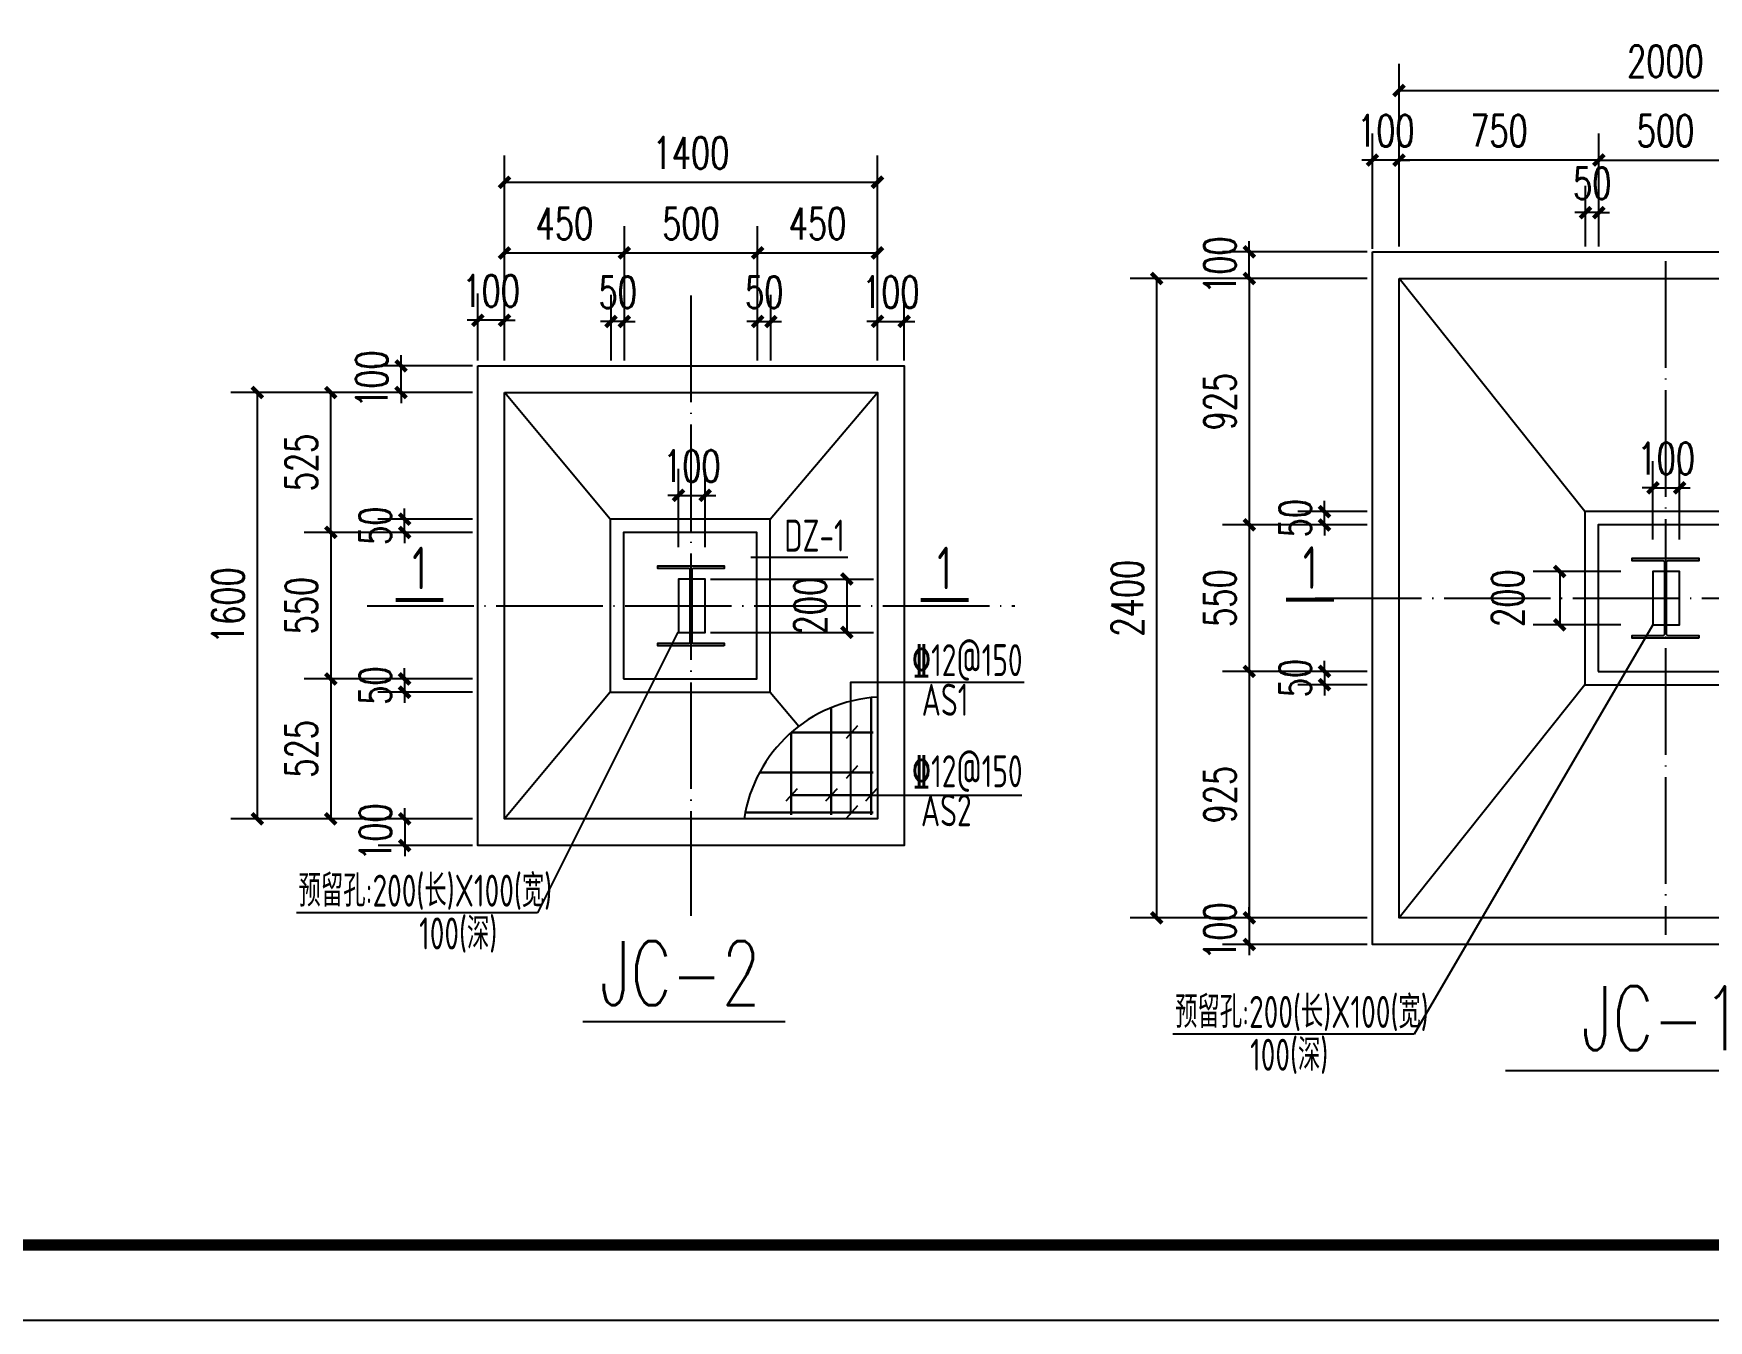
# Model space of a CAD drawing. Extents: x 180850 to 1399066, y 48356 to 327880.
# Drawn here: x 374509 to 405949, y 136382 to 160534 of the extents above; entities that cross this region are included whole.
import ezdxf
from ezdxf.enums import TextEntityAlignment as Align

# ---------------------------------------------------------------- set-up
doc = ezdxf.new("R2010")
doc.units = 0
doc.header["$LTSCALE"] = 1000
doc.linetypes.add('DOTE', pattern=[2.42, 2, -0.2, 0.02, -0.2])
for name, color, linetype in [('AXIS', 3, 'Continuous'), ('BASE_DE', 7, 'Continuous'), ('DOTE', 1, 'Continuous'), ('GZ', 50, 'Continuous'), ('NUM', 7, 'Continuous'), ('PUB_TITLE', 4, 'Continuous'), ('REIN', 1, 'Continuous'), ('TEXT', 7, 'Continuous'), ('THICK', 6, 'Continuous'), ('YCX', 90, 'Continuous'), ('引出线', 3, 'Continuous'), ('承台', 2, 'Continuous')]:
    doc.layers.add(name, color=color, linetype=linetype)
doc.styles.add('_TCH_DIM_T3', font='SIMPLEX', dxfattribs={"width": 0.705882, "bigfont": 'GBCBIG'})
doc.styles.add('TSSD_Norm', font='tssdeng.shx', dxfattribs={"bigfont": 'hztxt.shx'})
doc.dimstyles.new('TCH-200-5', dxfattribs={"dimtxt": 595, "dimasz": 200, "dimexe": 500, "dimexo": 600, "dimgap": 252.5, "dimtad": 1, "dimdec": 0, "dimlfac": 0.2, "dimzin": 0, "dimdsep": 46, "dimtxsty": '_TCH_DIM_T3', "dimblk": 'ARCHTICK', "dimcen": 0.09, "dimclrd": 124, "dimclre": 124, "dimclrt": 7, "dimazin": 2, "dimtfac": 1, "dimtdec": 0, "dimtix": 1, "dimtmove": 2, "dimatfit": 3, "dimfxl": 1, "dimtolj": 1, "dimtzin": 0, "dimarcsym": 0})

# ---------------------------------------------------------------- blocks, each defined once
blk = doc.blocks.new('_ArchTick')
at = {"color": 0, "linetype": 'ByBlock', "const_width": 0.4}
blk.add_lwpolyline([(-0.5, -0.5), (0.5, 0.5)], dxfattribs=at)
blk = doc.blocks.new('*D836')
at = {"layer": 'AXIS', "color": 124, "lineweight": -2, "transparency": 16777216}
for p, q in [((400141, 156537), (400141, 158658)), ((403891, 156537), (403891, 158658)), ((403891, 158158), (400141, 158158))]:
    blk.add_line(p, q, dxfattribs=at)
at = {"layer": 'Defpoints', "color": 0, "transparency": 16777216}
for p in [(400141, 158158), (400141, 155937), (403891, 155937)]:
    blk.add_point(p, dxfattribs=at)
at = {"layer": 'AXIS', "color": 124, "lineweight": -2, "transparency": 16777216, "xscale": 200, "yscale": 200, "zscale": 200, "rotation": 180}
blk.add_blockref('_ArchTick', (400141, 158158), dxfattribs=at)
at = {"layer": 'AXIS', "color": 124, "lineweight": -2, "transparency": 16777216, "xscale": 200, "yscale": 200, "zscale": 200}
blk.add_blockref('_ArchTick', (403891, 158158), dxfattribs=at)
at = {"layer": 'AXIS', "color": 7, "transparency": 16777216, "insert": (402016, 158708), "char_height": 595, "attachment_point": 5, "style": '_TCH_DIM_T3'}
blk.add_mtext('\\A1;750', dxfattribs=at)
blk = doc.blocks.new('*D837')
at = {"layer": 'AXIS', "color": 124, "lineweight": -2, "transparency": 16777216}
for p, q in [((403891, 156537), (403891, 158658)), ((406391, 156537), (406391, 158658)), ((403891, 158158), (406391, 158158))]:
    blk.add_line(p, q, dxfattribs=at)
at = {"layer": 'Defpoints', "color": 0, "transparency": 16777216}
for p in [(406391, 158158), (403891, 155937), (406391, 155937)]:
    blk.add_point(p, dxfattribs=at)
at = {"layer": 'AXIS', "color": 124, "lineweight": -2, "transparency": 16777216, "xscale": 200, "yscale": 200, "zscale": 200, "rotation": 180}
blk.add_blockref('_ArchTick', (403891, 158158), dxfattribs=at)
at = {"layer": 'AXIS', "color": 124, "lineweight": -2, "transparency": 16777216, "xscale": 200, "yscale": 200, "zscale": 200}
blk.add_blockref('_ArchTick', (406391, 158158), dxfattribs=at)
at = {"layer": 'AXIS', "color": 7, "transparency": 16777216, "insert": (405141, 158708), "char_height": 595, "attachment_point": 5, "style": '_TCH_DIM_T3'}
blk.add_mtext('\\A1;500', dxfattribs=at)
blk = doc.blocks.new('*D839')
at = {"layer": 'AXIS', "color": 124, "lineweight": -2, "transparency": 16777216}
for p, q in [((399541, 155937), (396829, 155937)), ((397329, 155937), (397329, 151313)), ((399541, 151313), (396829, 151313))]:
    blk.add_line(p, q, dxfattribs=at)
at = {"layer": 'Defpoints', "color": 0, "transparency": 16777216}
for p in [(400141, 155937), (397329, 151313), (400141, 151313)]:
    blk.add_point(p, dxfattribs=at)
at = {"layer": 'AXIS', "color": 124, "lineweight": -2, "transparency": 16777216, "xscale": 200, "yscale": 200, "zscale": 200}
for p, rotation in [((397329, 155937), 90), ((397329, 151313), 270)]:
    blk.add_blockref('_ArchTick', p, dxfattribs=dict(at, rotation=rotation))
at = {"layer": 'AXIS', "color": 7, "transparency": 16777216, "insert": (396779, 153625), "char_height": 595, "attachment_point": 5, "rotation": 90, "style": '_TCH_DIM_T3'}
blk.add_mtext('\\A1;925', dxfattribs=at)
blk = doc.blocks.new('*D840')
at = {"layer": 'AXIS', "color": 124, "lineweight": -2, "transparency": 16777216}
for p, q in [((399541, 151313), (396829, 151313)), ((397329, 151313), (397329, 148563)), ((399541, 148563), (396829, 148563))]:
    blk.add_line(p, q, dxfattribs=at)
at = {"layer": 'Defpoints', "color": 0, "transparency": 16777216}
for p in [(400141, 151313), (397329, 148563), (400141, 148563)]:
    blk.add_point(p, dxfattribs=at)
at = {"layer": 'AXIS', "color": 124, "lineweight": -2, "transparency": 16777216, "xscale": 200, "yscale": 200, "zscale": 200}
for p, rotation in [((397329, 151313), 90), ((397329, 148563), 270)]:
    blk.add_blockref('_ArchTick', p, dxfattribs=dict(at, rotation=rotation))
at = {"layer": 'AXIS', "color": 7, "transparency": 16777216, "insert": (396779, 149938), "char_height": 595, "attachment_point": 5, "rotation": 90, "style": '_TCH_DIM_T3'}
blk.add_mtext('\\A1;550', dxfattribs=at)
blk = doc.blocks.new('*D841')
at = {"layer": 'AXIS', "color": 124, "lineweight": -2, "transparency": 16777216}
for p, q in [((399541, 148563), (396829, 148563)), ((397329, 148563), (397329, 143937)), ((399541, 143937), (396829, 143937))]:
    blk.add_line(p, q, dxfattribs=at)
at = {"layer": 'Defpoints', "color": 0, "transparency": 16777216}
for p in [(400141, 148563), (397329, 143937), (400141, 143937)]:
    blk.add_point(p, dxfattribs=at)
at = {"layer": 'AXIS', "color": 124, "lineweight": -2, "transparency": 16777216, "xscale": 200, "yscale": 200, "zscale": 200}
for p, rotation in [((397329, 148563), 90), ((397329, 143937), 270)]:
    blk.add_blockref('_ArchTick', p, dxfattribs=dict(at, rotation=rotation))
at = {"layer": 'AXIS', "color": 7, "transparency": 16777216, "insert": (396779, 146250), "char_height": 595, "attachment_point": 5, "rotation": 90, "style": '_TCH_DIM_T3'}
blk.add_mtext('\\A1;925', dxfattribs=at)
blk = doc.blocks.new('*D867')
at = {"layer": 'AXIS', "color": 124, "lineweight": -2, "transparency": 16777216}
for p, q in [((400141, 156537), (400141, 159964)), ((410141, 156537), (410141, 159964)), ((400141, 159464), (410141, 159464))]:
    blk.add_line(p, q, dxfattribs=at)
at = {"layer": 'Defpoints', "color": 0, "transparency": 16777216}
for p in [(410141, 159464), (400141, 155937), (410141, 155937)]:
    blk.add_point(p, dxfattribs=at)
at = {"layer": 'AXIS', "color": 124, "lineweight": -2, "transparency": 16777216, "xscale": 200, "yscale": 200, "zscale": 200, "rotation": 180}
blk.add_blockref('_ArchTick', (400141, 159464), dxfattribs=at)
at = {"layer": 'AXIS', "color": 124, "lineweight": -2, "transparency": 16777216, "xscale": 200, "yscale": 200, "zscale": 200}
blk.add_blockref('_ArchTick', (410141, 159464), dxfattribs=at)
at = {"layer": 'AXIS', "color": 7, "transparency": 16777216, "insert": (405141, 160014), "char_height": 595, "attachment_point": 5, "style": '_TCH_DIM_T3'}
blk.add_mtext('\\A1;2000', dxfattribs=at)
blk = doc.blocks.new('*D842')
at = {"layer": 'AXIS', "color": 124, "lineweight": -2, "transparency": 16777216}
for p, q in [((399541, 155937), (395091, 155937)), ((395591, 143937), (395591, 155937)), ((399541, 143937), (395091, 143937))]:
    blk.add_line(p, q, dxfattribs=at)
at = {"layer": 'Defpoints', "color": 0, "transparency": 16777216}
for p in [(395591, 155937), (400141, 155937), (400141, 143937)]:
    blk.add_point(p, dxfattribs=at)
at = {"layer": 'AXIS', "color": 124, "lineweight": -2, "transparency": 16777216, "xscale": 200, "yscale": 200, "zscale": 200}
for p, rotation in [((395591, 155937), 90), ((395591, 143937), 270)]:
    blk.add_blockref('_ArchTick', p, dxfattribs=dict(at, rotation=rotation))
at = {"layer": 'AXIS', "color": 7, "transparency": 16777216, "insert": (395041, 149937), "char_height": 595, "attachment_point": 5, "rotation": 90, "style": '_TCH_DIM_T3'}
blk.add_mtext('\\A1;2400', dxfattribs=at)
blk = doc.blocks.new('*D868')
at = {"layer": 'AXIS', "color": 124, "lineweight": -2, "transparency": 16777216}
for p, q in [((404306, 150438), (402656, 150438)), ((403156, 150438), (403156, 149438)), ((404306, 149438), (402656, 149438))]:
    blk.add_line(p, q, dxfattribs=at)
at = {"layer": 'Defpoints', "color": 0, "transparency": 16777216}
for p in [(404906, 150438), (403156, 149438), (404906, 149438)]:
    blk.add_point(p, dxfattribs=at)
at = {"layer": 'AXIS', "color": 124, "lineweight": -2, "transparency": 16777216, "xscale": 200, "yscale": 200, "zscale": 200}
for p, rotation in [((403156, 150438), 90), ((403156, 149438), 270)]:
    blk.add_blockref('_ArchTick', p, dxfattribs=dict(at, rotation=rotation))
at = {"layer": 'AXIS', "color": 7, "transparency": 16777216, "insert": (402180, 149938), "char_height": 595, "attachment_point": 5, "rotation": 90, "style": '_TCH_DIM_T3'}
blk.add_mtext('\\A1;200', dxfattribs=at)
blk = doc.blocks.new('*D843')
at = {"layer": 'AXIS', "color": 124, "lineweight": -2, "transparency": 16777216}
for p, q in [((397329, 156437), (397329, 156637)), ((399541, 156437), (396829, 156437)), ((397329, 155937), (397329, 156437)), ((399541, 155937), (396829, 155937)), ((397329, 155937), (397329, 155737))]:
    blk.add_line(p, q, dxfattribs=at)
at = {"layer": 'Defpoints', "color": 0, "transparency": 16777216}
for p in [(397329, 156437), (400141, 156437), (400141, 155937)]:
    blk.add_point(p, dxfattribs=at)
at = {"layer": 'AXIS', "color": 124, "lineweight": -2, "transparency": 16777216, "xscale": 200, "yscale": 200, "zscale": 200}
for p, rotation in [((397329, 156437), 270), ((397329, 155937), 90)]:
    blk.add_blockref('_ArchTick', p, dxfattribs=dict(at, rotation=rotation))
at = {"layer": 'AXIS', "color": 7, "transparency": 16777216, "insert": (396779, 156187), "char_height": 595, "attachment_point": 5, "rotation": 90, "style": '_TCH_DIM_T3'}
blk.add_mtext('\\A1;100', dxfattribs=at)
blk = doc.blocks.new('*D844')
at = {"layer": 'AXIS', "color": 124, "lineweight": -2, "transparency": 16777216}
for p, q in [((397329, 143937), (397329, 144137)), ((399541, 143937), (396829, 143937)), ((397329, 143937), (397329, 143437)), ((399541, 143437), (396829, 143437)), ((397329, 143437), (397329, 143237))]:
    blk.add_line(p, q, dxfattribs=at)
at = {"layer": 'Defpoints', "color": 0, "transparency": 16777216}
for p in [(400141, 143937), (397329, 143437), (400141, 143437)]:
    blk.add_point(p, dxfattribs=at)
at = {"layer": 'AXIS', "color": 124, "lineweight": -2, "transparency": 16777216, "xscale": 200, "yscale": 200, "zscale": 200}
for p, rotation in [((397329, 143937), 270), ((397329, 143437), 90)]:
    blk.add_blockref('_ArchTick', p, dxfattribs=dict(at, rotation=rotation))
at = {"layer": 'AXIS', "color": 7, "transparency": 16777216, "insert": (396779, 143687), "char_height": 595, "attachment_point": 5, "rotation": 90, "style": '_TCH_DIM_T3'}
blk.add_mtext('\\A1;100', dxfattribs=at)
blk = doc.blocks.new('*D869')
at = {"layer": 'AXIS', "color": 124, "lineweight": -2, "transparency": 16777216}
for p, q in [((399641, 156495), (399641, 158658)), ((400141, 156537), (400141, 158658)), ((399641, 158158), (399441, 158158)), ((400141, 158158), (399641, 158158)), ((400141, 158158), (400341, 158158))]:
    blk.add_line(p, q, dxfattribs=at)
at = {"layer": 'Defpoints', "color": 0, "transparency": 16777216}
for p in [(399641, 158158), (399641, 155895), (400141, 155937)]:
    blk.add_point(p, dxfattribs=at)
at = {"layer": 'AXIS', "color": 124, "lineweight": -2, "transparency": 16777216, "xscale": 200, "yscale": 200, "zscale": 200}
blk.add_blockref('_ArchTick', (399641, 158158), dxfattribs=at)
at = {"layer": 'AXIS', "color": 124, "lineweight": -2, "transparency": 16777216, "xscale": 200, "yscale": 200, "zscale": 200, "rotation": 180}
blk.add_blockref('_ArchTick', (400141, 158158), dxfattribs=at)
at = {"layer": 'AXIS', "color": 7, "transparency": 16777216, "insert": (399891, 158708), "char_height": 595, "attachment_point": 5, "style": '_TCH_DIM_T3'}
blk.add_mtext('\\A1;100', dxfattribs=at)
blk = doc.blocks.new('*D845')
at = {"layer": 'AXIS', "color": 124, "lineweight": -2, "transparency": 16777216}
for p, q in [((399541, 151563), (398241, 151563)), ((398741, 151563), (398741, 151763)), ((398741, 151313), (398741, 151563)), ((399541, 151313), (398241, 151313)), ((398741, 151313), (398741, 151113))]:
    blk.add_line(p, q, dxfattribs=at)
at = {"layer": 'Defpoints', "color": 0, "transparency": 16777216}
for p in [(398741, 151563), (400141, 151563), (400141, 151313)]:
    blk.add_point(p, dxfattribs=at)
at = {"layer": 'AXIS', "color": 124, "lineweight": -2, "transparency": 16777216, "xscale": 200, "yscale": 200, "zscale": 200}
for p, rotation in [((398741, 151563), 270), ((398741, 151313), 90)]:
    blk.add_blockref('_ArchTick', p, dxfattribs=dict(at, rotation=rotation))
at = {"layer": 'AXIS', "color": 7, "transparency": 16777216, "insert": (398191, 151438), "char_height": 595, "attachment_point": 5, "rotation": 90, "style": '_TCH_DIM_T3'}
blk.add_mtext('\\A1;50', dxfattribs=at)
blk = doc.blocks.new('*D846')
at = {"layer": 'AXIS', "color": 124, "lineweight": -2, "transparency": 16777216}
for p, q in [((398741, 148563), (398741, 148763)), ((399541, 148563), (398241, 148563)), ((398741, 148563), (398741, 148313)), ((399541, 148313), (398241, 148313)), ((398741, 148313), (398741, 148113))]:
    blk.add_line(p, q, dxfattribs=at)
at = {"layer": 'Defpoints', "color": 0, "transparency": 16777216}
for p in [(400141, 148563), (398741, 148313), (400141, 148313)]:
    blk.add_point(p, dxfattribs=at)
at = {"layer": 'AXIS', "color": 124, "lineweight": -2, "transparency": 16777216, "xscale": 200, "yscale": 200, "zscale": 200}
for p, rotation in [((398741, 148563), 270), ((398741, 148313), 90)]:
    blk.add_blockref('_ArchTick', p, dxfattribs=dict(at, rotation=rotation))
at = {"layer": 'AXIS', "color": 7, "transparency": 16777216, "insert": (398191, 148438), "char_height": 595, "attachment_point": 5, "rotation": 90, "style": '_TCH_DIM_T3'}
blk.add_mtext('\\A1;50', dxfattribs=at)
blk = doc.blocks.new('*D847')
at = {"layer": 'AXIS', "color": 124, "lineweight": -2, "transparency": 16777216}
for p, q in [((383350, 154396), (383350, 156917)), ((385600, 154896), (385600, 156917)), ((383350, 156417), (385600, 156417))]:
    blk.add_line(p, q, dxfattribs=at)
at = {"layer": 'Defpoints', "color": 0, "transparency": 16777216}
for p in [(385600, 156417), (385600, 154296), (383350, 153796)]:
    blk.add_point(p, dxfattribs=at)
at = {"layer": 'AXIS', "color": 124, "lineweight": -2, "transparency": 16777216, "xscale": 200, "yscale": 200, "zscale": 200, "rotation": 180}
blk.add_blockref('_ArchTick', (383350, 156417), dxfattribs=at)
at = {"layer": 'AXIS', "color": 124, "lineweight": -2, "transparency": 16777216, "xscale": 200, "yscale": 200, "zscale": 200}
blk.add_blockref('_ArchTick', (385600, 156417), dxfattribs=at)
at = {"layer": 'AXIS', "color": 7, "transparency": 16777216, "insert": (384475, 156967), "char_height": 595, "attachment_point": 5, "style": '_TCH_DIM_T3'}
blk.add_mtext('\\A1;450', dxfattribs=at)
blk = doc.blocks.new('*D848')
at = {"layer": 'AXIS', "color": 124, "lineweight": -2, "transparency": 16777216}
for p, q in [((385600, 154896), (385600, 156917)), ((388100, 154896), (388100, 156917)), ((385600, 156417), (388100, 156417))]:
    blk.add_line(p, q, dxfattribs=at)
at = {"layer": 'Defpoints', "color": 0, "transparency": 16777216}
for p in [(388100, 156417), (385600, 154296), (388100, 154296)]:
    blk.add_point(p, dxfattribs=at)
at = {"layer": 'AXIS', "color": 124, "lineweight": -2, "transparency": 16777216, "xscale": 200, "yscale": 200, "zscale": 200, "rotation": 180}
blk.add_blockref('_ArchTick', (385600, 156417), dxfattribs=at)
at = {"layer": 'AXIS', "color": 124, "lineweight": -2, "transparency": 16777216, "xscale": 200, "yscale": 200, "zscale": 200}
blk.add_blockref('_ArchTick', (388100, 156417), dxfattribs=at)
at = {"layer": 'AXIS', "color": 7, "transparency": 16777216, "insert": (386850, 156967), "char_height": 595, "attachment_point": 5, "style": '_TCH_DIM_T3'}
blk.add_mtext('\\A1;500', dxfattribs=at)
blk = doc.blocks.new('*D849')
at = {"layer": 'AXIS', "color": 124, "lineweight": -2, "transparency": 16777216}
for p, q in [((388100, 154896), (388100, 156917)), ((390350, 154396), (390350, 156917)), ((388100, 156417), (390350, 156417))]:
    blk.add_line(p, q, dxfattribs=at)
at = {"layer": 'Defpoints', "color": 0, "transparency": 16777216}
for p in [(390350, 156417), (388100, 154296), (390350, 153796)]:
    blk.add_point(p, dxfattribs=at)
at = {"layer": 'AXIS', "color": 124, "lineweight": -2, "transparency": 16777216, "xscale": 200, "yscale": 200, "zscale": 200, "rotation": 180}
blk.add_blockref('_ArchTick', (388100, 156417), dxfattribs=at)
at = {"layer": 'AXIS', "color": 124, "lineweight": -2, "transparency": 16777216, "xscale": 200, "yscale": 200, "zscale": 200}
blk.add_blockref('_ArchTick', (390350, 156417), dxfattribs=at)
at = {"layer": 'AXIS', "color": 7, "transparency": 16777216, "insert": (389225, 156967), "char_height": 595, "attachment_point": 5, "style": '_TCH_DIM_T3'}
blk.add_mtext('\\A1;450', dxfattribs=at)
blk = doc.blocks.new('*D850')
at = {"layer": 'AXIS', "color": 124, "lineweight": -2, "transparency": 16777216}
for p, q in [((385350, 154396), (385350, 155628)), ((385600, 154396), (385600, 155628)), ((385350, 155128), (385150, 155128)), ((385600, 155128), (385350, 155128)), ((385600, 155128), (385800, 155128))]:
    blk.add_line(p, q, dxfattribs=at)
at = {"layer": 'Defpoints', "color": 0, "transparency": 16777216}
for p in [(385350, 155128), (385350, 153796), (385600, 153796)]:
    blk.add_point(p, dxfattribs=at)
at = {"layer": 'AXIS', "color": 124, "lineweight": -2, "transparency": 16777216, "xscale": 200, "yscale": 200, "zscale": 200}
blk.add_blockref('_ArchTick', (385350, 155128), dxfattribs=at)
at = {"layer": 'AXIS', "color": 124, "lineweight": -2, "transparency": 16777216, "xscale": 200, "yscale": 200, "zscale": 200, "rotation": 180}
blk.add_blockref('_ArchTick', (385600, 155128), dxfattribs=at)
at = {"layer": 'AXIS', "color": 7, "transparency": 16777216, "insert": (385475, 155678), "char_height": 595, "attachment_point": 5, "style": '_TCH_DIM_T3'}
blk.add_mtext('\\A1;50', dxfattribs=at)
blk = doc.blocks.new('*D851')
at = {"layer": 'AXIS', "color": 124, "lineweight": -2, "transparency": 16777216}
for p, q in [((388100, 154396), (388100, 155628)), ((388350, 154396), (388350, 155628)), ((388100, 155128), (387900, 155128)), ((388100, 155128), (388350, 155128)), ((388350, 155128), (388550, 155128))]:
    blk.add_line(p, q, dxfattribs=at)
at = {"layer": 'Defpoints', "color": 0, "transparency": 16777216}
for p in [(388350, 155128), (388100, 153796), (388350, 153796)]:
    blk.add_point(p, dxfattribs=at)
at = {"layer": 'AXIS', "color": 124, "lineweight": -2, "transparency": 16777216, "xscale": 200, "yscale": 200, "zscale": 200}
blk.add_blockref('_ArchTick', (388100, 155128), dxfattribs=at)
at = {"layer": 'AXIS', "color": 124, "lineweight": -2, "transparency": 16777216, "xscale": 200, "yscale": 200, "zscale": 200, "rotation": 180}
blk.add_blockref('_ArchTick', (388350, 155128), dxfattribs=at)
at = {"layer": 'AXIS', "color": 7, "transparency": 16777216, "insert": (388225, 155678), "char_height": 595, "attachment_point": 5, "style": '_TCH_DIM_T3'}
blk.add_mtext('\\A1;50', dxfattribs=at)
blk = doc.blocks.new('*D852')
at = {"layer": 'AXIS', "color": 124, "lineweight": -2, "transparency": 16777216}
for p, q in [((382850, 154396), (382850, 155652)), ((383350, 154396), (383350, 155652)), ((382850, 155152), (382650, 155152)), ((383350, 155152), (382850, 155152)), ((383350, 155152), (383550, 155152))]:
    blk.add_line(p, q, dxfattribs=at)
at = {"layer": 'Defpoints', "color": 0, "transparency": 16777216}
for p in [(382850, 155152), (382850, 153796), (383350, 153796)]:
    blk.add_point(p, dxfattribs=at)
at = {"layer": 'AXIS', "color": 124, "lineweight": -2, "transparency": 16777216, "xscale": 200, "yscale": 200, "zscale": 200}
blk.add_blockref('_ArchTick', (382850, 155152), dxfattribs=at)
at = {"layer": 'AXIS', "color": 124, "lineweight": -2, "transparency": 16777216, "xscale": 200, "yscale": 200, "zscale": 200, "rotation": 180}
blk.add_blockref('_ArchTick', (383350, 155152), dxfattribs=at)
at = {"layer": 'AXIS', "color": 7, "transparency": 16777216, "insert": (383100, 155702), "char_height": 595, "attachment_point": 5, "style": '_TCH_DIM_T3'}
blk.add_mtext('\\A1;100', dxfattribs=at)
blk = doc.blocks.new('*D853')
at = {"layer": 'AXIS', "color": 124, "lineweight": -2, "transparency": 16777216}
for p, q in [((390350, 154396), (390350, 155632)), ((390850, 154396), (390850, 155632)), ((390350, 155132), (390150, 155132)), ((390350, 155132), (390850, 155132)), ((390850, 155132), (391050, 155132))]:
    blk.add_line(p, q, dxfattribs=at)
at = {"layer": 'Defpoints', "color": 0, "transparency": 16777216}
for p in [(390850, 155132), (390350, 153796), (390850, 153796)]:
    blk.add_point(p, dxfattribs=at)
at = {"layer": 'AXIS', "color": 124, "lineweight": -2, "transparency": 16777216, "xscale": 200, "yscale": 200, "zscale": 200}
blk.add_blockref('_ArchTick', (390350, 155132), dxfattribs=at)
at = {"layer": 'AXIS', "color": 124, "lineweight": -2, "transparency": 16777216, "xscale": 200, "yscale": 200, "zscale": 200, "rotation": 180}
blk.add_blockref('_ArchTick', (390850, 155132), dxfattribs=at)
at = {"layer": 'AXIS', "color": 7, "transparency": 16777216, "insert": (390600, 155682), "char_height": 595, "attachment_point": 5, "style": '_TCH_DIM_T3'}
blk.add_mtext('\\A1;100', dxfattribs=at)
blk = doc.blocks.new('*D854')
at = {"layer": 'AXIS', "color": 124, "lineweight": -2, "transparency": 16777216}
for p, q in [((383350, 154396), (383350, 158243)), ((390350, 154396), (390350, 158243)), ((383350, 157743), (390350, 157743))]:
    blk.add_line(p, q, dxfattribs=at)
at = {"layer": 'Defpoints', "color": 0, "transparency": 16777216}
for p in [(390350, 157743), (383350, 153796), (390350, 153796)]:
    blk.add_point(p, dxfattribs=at)
at = {"layer": 'AXIS', "color": 124, "lineweight": -2, "transparency": 16777216, "xscale": 200, "yscale": 200, "zscale": 200, "rotation": 180}
blk.add_blockref('_ArchTick', (383350, 157743), dxfattribs=at)
at = {"layer": 'AXIS', "color": 124, "lineweight": -2, "transparency": 16777216, "xscale": 200, "yscale": 200, "zscale": 200}
blk.add_blockref('_ArchTick', (390350, 157743), dxfattribs=at)
at = {"layer": 'AXIS', "color": 7, "transparency": 16777216, "insert": (386850, 158293), "char_height": 595, "attachment_point": 5, "style": '_TCH_DIM_T3'}
blk.add_mtext('\\A1;1400', dxfattribs=at)
blk = doc.blocks.new('*D855')
at = {"layer": 'AXIS', "color": 124, "lineweight": -2, "transparency": 16777216}
for p, q in [((382750, 153796), (379589, 153796)), ((380089, 151171), (380089, 153796)), ((382750, 151171), (379589, 151171))]:
    blk.add_line(p, q, dxfattribs=at)
at = {"layer": 'Defpoints', "color": 0, "transparency": 16777216}
for p in [(380089, 153796), (383350, 153796), (383350, 151171)]:
    blk.add_point(p, dxfattribs=at)
at = {"layer": 'AXIS', "color": 124, "lineweight": -2, "transparency": 16777216, "xscale": 200, "yscale": 200, "zscale": 200}
for p, rotation in [((380089, 153796), 90), ((380089, 151171), 270)]:
    blk.add_blockref('_ArchTick', p, dxfattribs=dict(at, rotation=rotation))
at = {"layer": 'AXIS', "color": 7, "transparency": 16777216, "insert": (379539, 152483), "char_height": 595, "attachment_point": 5, "rotation": 90, "style": '_TCH_DIM_T3'}
blk.add_mtext('\\A1;525', dxfattribs=at)
blk = doc.blocks.new('*D856')
at = {"layer": 'AXIS', "color": 124, "lineweight": -2, "transparency": 16777216}
for p, q in [((382750, 151171), (379589, 151171)), ((380089, 151171), (380089, 148421)), ((382750, 148421), (379589, 148421))]:
    blk.add_line(p, q, dxfattribs=at)
at = {"layer": 'Defpoints', "color": 0, "transparency": 16777216}
for p in [(383350, 151171), (380089, 148421), (383350, 148421)]:
    blk.add_point(p, dxfattribs=at)
at = {"layer": 'AXIS', "color": 124, "lineweight": -2, "transparency": 16777216, "xscale": 200, "yscale": 200, "zscale": 200}
for p, rotation in [((380089, 151171), 90), ((380089, 148421), 270)]:
    blk.add_blockref('_ArchTick', p, dxfattribs=dict(at, rotation=rotation))
at = {"layer": 'AXIS', "color": 7, "transparency": 16777216, "insert": (379539, 149796), "char_height": 595, "attachment_point": 5, "rotation": 90, "style": '_TCH_DIM_T3'}
blk.add_mtext('\\A1;550', dxfattribs=at)
blk = doc.blocks.new('*D857')
at = {"layer": 'AXIS', "color": 124, "lineweight": -2, "transparency": 16777216}
for p, q in [((382750, 148421), (379589, 148421)), ((380089, 148421), (380089, 145796)), ((382750, 145796), (379589, 145796))]:
    blk.add_line(p, q, dxfattribs=at)
at = {"layer": 'Defpoints', "color": 0, "transparency": 16777216}
for p in [(383350, 148421), (380089, 145796), (383350, 145796)]:
    blk.add_point(p, dxfattribs=at)
at = {"layer": 'AXIS', "color": 124, "lineweight": -2, "transparency": 16777216, "xscale": 200, "yscale": 200, "zscale": 200}
for p, rotation in [((380089, 148421), 90), ((380089, 145796), 270)]:
    blk.add_blockref('_ArchTick', p, dxfattribs=dict(at, rotation=rotation))
at = {"layer": 'AXIS', "color": 7, "transparency": 16777216, "insert": (379539, 147109), "char_height": 595, "attachment_point": 5, "rotation": 90, "style": '_TCH_DIM_T3'}
blk.add_mtext('\\A1;525', dxfattribs=at)
blk = doc.blocks.new('*D858')
at = {"layer": 'AXIS', "color": 124, "lineweight": -2, "transparency": 16777216}
for p, q in [((382750, 148421), (380975, 148421)), ((381475, 148421), (381475, 148621)), ((381475, 148421), (381475, 148171)), ((382750, 148171), (380975, 148171)), ((381475, 148171), (381475, 147971))]:
    blk.add_line(p, q, dxfattribs=at)
at = {"layer": 'Defpoints', "color": 0, "transparency": 16777216}
for p in [(383350, 148421), (381475, 148171), (383350, 148171)]:
    blk.add_point(p, dxfattribs=at)
at = {"layer": 'AXIS', "color": 124, "lineweight": -2, "transparency": 16777216, "xscale": 200, "yscale": 200, "zscale": 200}
for p, rotation in [((381475, 148421), 270), ((381475, 148171), 90)]:
    blk.add_blockref('_ArchTick', p, dxfattribs=dict(at, rotation=rotation))
at = {"layer": 'AXIS', "color": 7, "transparency": 16777216, "insert": (380925, 148296), "char_height": 595, "attachment_point": 5, "rotation": 90, "style": '_TCH_DIM_T3'}
blk.add_mtext('\\A1;50', dxfattribs=at)
blk = doc.blocks.new('*D859')
at = {"layer": 'AXIS', "color": 124, "lineweight": -2, "transparency": 16777216}
for p, q in [((381475, 151421), (381475, 151621)), ((382750, 151421), (380975, 151421)), ((381475, 151171), (381475, 151421)), ((382750, 151171), (380975, 151171)), ((381475, 151171), (381475, 150971))]:
    blk.add_line(p, q, dxfattribs=at)
at = {"layer": 'Defpoints', "color": 0, "transparency": 16777216}
for p in [(381475, 151421), (383350, 151421), (383350, 151171)]:
    blk.add_point(p, dxfattribs=at)
at = {"layer": 'AXIS', "color": 124, "lineweight": -2, "transparency": 16777216, "xscale": 200, "yscale": 200, "zscale": 200}
for p, rotation in [((381475, 151421), 270), ((381475, 151171), 90)]:
    blk.add_blockref('_ArchTick', p, dxfattribs=dict(at, rotation=rotation))
at = {"layer": 'AXIS', "color": 7, "transparency": 16777216, "insert": (380925, 151296), "char_height": 595, "attachment_point": 5, "rotation": 90, "style": '_TCH_DIM_T3'}
blk.add_mtext('\\A1;50', dxfattribs=at)
blk = doc.blocks.new('*D860')
at = {"layer": 'AXIS', "color": 124, "lineweight": -2, "transparency": 16777216}
for p, q in [((381409, 154296), (381409, 154496)), ((382750, 154296), (380909, 154296)), ((381409, 153796), (381409, 154296)), ((382750, 153796), (380909, 153796)), ((381409, 153796), (381409, 153596))]:
    blk.add_line(p, q, dxfattribs=at)
at = {"layer": 'Defpoints', "color": 0, "transparency": 16777216}
for p in [(381409, 154296), (383350, 154296), (383350, 153796)]:
    blk.add_point(p, dxfattribs=at)
at = {"layer": 'AXIS', "color": 124, "lineweight": -2, "transparency": 16777216, "xscale": 200, "yscale": 200, "zscale": 200}
for p, rotation in [((381409, 154296), 270), ((381409, 153796), 90)]:
    blk.add_blockref('_ArchTick', p, dxfattribs=dict(at, rotation=rotation))
at = {"layer": 'AXIS', "color": 7, "transparency": 16777216, "insert": (380859, 154046), "char_height": 595, "attachment_point": 5, "rotation": 90, "style": '_TCH_DIM_T3'}
blk.add_mtext('\\A1;100', dxfattribs=at)
blk = doc.blocks.new('*D861')
at = {"layer": 'AXIS', "color": 124, "lineweight": -2, "transparency": 16777216}
for p, q in [((381477, 145796), (381477, 145996)), ((382750, 145796), (380977, 145796)), ((381477, 145796), (381477, 145296)), ((382750, 145296), (380977, 145296)), ((381477, 145296), (381477, 145096))]:
    blk.add_line(p, q, dxfattribs=at)
at = {"layer": 'Defpoints', "color": 0, "transparency": 16777216}
for p in [(383350, 145796), (381477, 145296), (383350, 145296)]:
    blk.add_point(p, dxfattribs=at)
at = {"layer": 'AXIS', "color": 124, "lineweight": -2, "transparency": 16777216, "xscale": 200, "yscale": 200, "zscale": 200}
for p, rotation in [((381477, 145796), 270), ((381477, 145296), 90)]:
    blk.add_blockref('_ArchTick', p, dxfattribs=dict(at, rotation=rotation))
at = {"layer": 'AXIS', "color": 7, "transparency": 16777216, "insert": (380927, 145546), "char_height": 595, "attachment_point": 5, "rotation": 90, "style": '_TCH_DIM_T3'}
blk.add_mtext('\\A1;100', dxfattribs=at)
blk = doc.blocks.new('*D862')
at = {"layer": 'AXIS', "color": 124, "lineweight": -2, "transparency": 16777216}
for p, q in [((382750, 153796), (378210, 153796)), ((378710, 153796), (378710, 145796)), ((382750, 145796), (378210, 145796))]:
    blk.add_line(p, q, dxfattribs=at)
at = {"layer": 'Defpoints', "color": 0, "transparency": 16777216}
for p in [(383350, 153796), (378710, 145796), (383350, 145796)]:
    blk.add_point(p, dxfattribs=at)
at = {"layer": 'AXIS', "color": 124, "lineweight": -2, "transparency": 16777216, "xscale": 200, "yscale": 200, "zscale": 200}
for p, rotation in [((378710, 153796), 90), ((378710, 145796), 270)]:
    blk.add_blockref('_ArchTick', p, dxfattribs=dict(at, rotation=rotation))
at = {"layer": 'AXIS', "color": 7, "transparency": 16777216, "insert": (378160, 149796), "char_height": 595, "attachment_point": 5, "rotation": 90, "style": '_TCH_DIM_T3'}
blk.add_mtext('\\A1;1600', dxfattribs=at)
blk = doc.blocks.new('*D863')
at = {"layer": 'AXIS', "color": 124, "lineweight": -2, "transparency": 16777216}
for p, q in [((404906, 151038), (404906, 152508)), ((405406, 151038), (405406, 152508)), ((404906, 152008), (404706, 152008)), ((404906, 152008), (405406, 152008)), ((405406, 152008), (405606, 152008))]:
    blk.add_line(p, q, dxfattribs=at)
at = {"layer": 'Defpoints', "color": 0, "transparency": 16777216}
for p in [(405406, 152008), (404906, 150438), (405406, 150438)]:
    blk.add_point(p, dxfattribs=at)
at = {"layer": 'AXIS', "color": 124, "lineweight": -2, "transparency": 16777216, "xscale": 200, "yscale": 200, "zscale": 200}
blk.add_blockref('_ArchTick', (404906, 152008), dxfattribs=at)
at = {"layer": 'AXIS', "color": 124, "lineweight": -2, "transparency": 16777216, "xscale": 200, "yscale": 200, "zscale": 200, "rotation": 180}
blk.add_blockref('_ArchTick', (405406, 152008), dxfattribs=at)
at = {"layer": 'AXIS', "color": 7, "transparency": 16777216, "insert": (405156, 152558), "char_height": 595, "attachment_point": 5, "style": '_TCH_DIM_T3'}
blk.add_mtext('\\A1;100', dxfattribs=at)
blk = doc.blocks.new('*D864')
at = {"layer": 'AXIS', "color": 124, "lineweight": -2, "transparency": 16777216}
for p, q in [((403641, 156537), (403641, 157673)), ((403891, 156537), (403891, 157673)), ((403641, 157173), (403441, 157173)), ((403891, 157173), (403641, 157173)), ((403891, 157173), (404091, 157173))]:
    blk.add_line(p, q, dxfattribs=at)
at = {"layer": 'Defpoints', "color": 0, "transparency": 16777216}
for p in [(403641, 157173), (403641, 155937), (403891, 155937)]:
    blk.add_point(p, dxfattribs=at)
at = {"layer": 'AXIS', "color": 124, "lineweight": -2, "transparency": 16777216, "xscale": 200, "yscale": 200, "zscale": 200}
blk.add_blockref('_ArchTick', (403641, 157173), dxfattribs=at)
at = {"layer": 'AXIS', "color": 124, "lineweight": -2, "transparency": 16777216, "xscale": 200, "yscale": 200, "zscale": 200, "rotation": 180}
blk.add_blockref('_ArchTick', (403891, 157173), dxfattribs=at)
at = {"layer": 'AXIS', "color": 7, "transparency": 16777216, "insert": (403766, 157723), "char_height": 595, "attachment_point": 5, "style": '_TCH_DIM_T3'}
blk.add_mtext('\\A1;50', dxfattribs=at)
blk = doc.blocks.new('*D871')
at = {"layer": 'AXIS', "color": 124, "lineweight": -2, "transparency": 16777216}
for p, q in [((387215, 150296), (390277, 150296)), ((389777, 150296), (389777, 149296)), ((387215, 149296), (390277, 149296))]:
    blk.add_line(p, q, dxfattribs=at)
at = {"layer": 'Defpoints', "color": 0, "transparency": 16777216}
for p in [(386615, 150296), (386615, 149296), (389777, 149296)]:
    blk.add_point(p, dxfattribs=at)
at = {"layer": 'AXIS', "color": 124, "lineweight": -2, "transparency": 16777216, "xscale": 200, "yscale": 200, "zscale": 200}
for p, rotation in [((389777, 150296), 90), ((389777, 149296), 270)]:
    blk.add_blockref('_ArchTick', p, dxfattribs=dict(at, rotation=rotation))
at = {"layer": 'AXIS', "color": 7, "transparency": 16777216, "insert": (389087, 149796), "char_height": 595, "attachment_point": 5, "rotation": 90, "style": '_TCH_DIM_T3'}
blk.add_mtext('\\A1;200', dxfattribs=at)
blk = doc.blocks.new('*D866')
at = {"layer": 'AXIS', "color": 124, "lineweight": -2, "transparency": 16777216}
for p, q in [((386615, 150896), (386615, 152366)), ((387115, 150896), (387115, 152366)), ((386615, 151866), (386415, 151866)), ((386615, 151866), (387115, 151866)), ((387115, 151866), (387315, 151866))]:
    blk.add_line(p, q, dxfattribs=at)
at = {"layer": 'Defpoints', "color": 0, "transparency": 16777216}
for p in [(387115, 151866), (386615, 150296), (387115, 150296)]:
    blk.add_point(p, dxfattribs=at)
at = {"layer": 'AXIS', "color": 124, "lineweight": -2, "transparency": 16777216, "xscale": 200, "yscale": 200, "zscale": 200}
blk.add_blockref('_ArchTick', (386615, 151866), dxfattribs=at)
at = {"layer": 'AXIS', "color": 124, "lineweight": -2, "transparency": 16777216, "xscale": 200, "yscale": 200, "zscale": 200, "rotation": 180}
blk.add_blockref('_ArchTick', (387115, 151866), dxfattribs=at)
at = {"layer": 'AXIS', "color": 7, "transparency": 16777216, "insert": (386865, 152416), "char_height": 595, "attachment_point": 5, "style": '_TCH_DIM_T3'}
blk.add_mtext('\\A1;100', dxfattribs=at)

msp = doc.modelspace()

# ---------------------------------------------------------------- linework, layer by layer
msp.add_line((388335.08, 149419.84), (388335.08, 149419.84))
at = {"layer": 'AXIS'}
msp.add_line((389796, 150698.62), (387975.08, 150698.62), dxfattribs=at)
msp.add_circle((405141, 143437.12), 1.25, dxfattribs=at)
at = {"layer": 'BASE_DE'}
msp.add_arc((390501.61, 145402.21), 2682.2, 93.238731, 171.554886, dxfattribs=at)
at = {"layer": 'DOTE', "linetype": 'DOTE'}
for p, q in [((405141, 156259.41), (405141, 143617.41)), ((386850.08, 155617.13), (386850.08, 143975.12)), ((380773.58, 149796.12), (392926.58, 149796.12)), ((398564.5, 149938.41), (411717.5, 149938.41))]:
    msp.add_line(p, q, dxfattribs=at)
at = {"layer": 'GZ'}
for points in [[(405766, 149187.12), (404516, 149187.12), (404516, 149237.12), (405106.75, 149237.12), (405126, 149262.12), (405126, 150613.88), (405106.75, 150637.12), (404516, 150637.12), (404516, 150687.12), (405766, 150687.12), (405766, 150637.12), (405176, 150637.12), (405156, 150614.69), (405156, 149262.12), (405176, 149237.12), (405766, 149237.12), (405766, 149187.12)], [(387475.08, 149044.84), (386225.08, 149044.84), (386225.08, 149094.84), (386815.83, 149094.84), (386835.08, 149119.84), (386835.08, 150471.6), (386815.83, 150494.84), (386225.08, 150494.84), (386225.08, 150544.84), (387475.08, 150544.84), (387475.08, 150494.84), (386885.08, 150494.84), (386865.08, 150472.41), (386865.08, 149119.84), (386885.08, 149094.84), (387475.08, 149094.84), (387475.08, 149044.84)], [(386615.08, 149295.72), (387115.08, 149295.72), (387115.08, 150295.72), (386615.08, 150295.72)], [(404906, 149438), (405406, 149438), (405406, 150438), (404906, 150438)]]:
    msp.add_lwpolyline(points, close=True, dxfattribs=at)
at = {"layer": 'PUB_TITLE'}
msp.add_lwpolyline([(306908.52, 220381.89), (425837.69, 220381.89), (425837.69, 136381.97), (306908.52, 136381.97)], close=True, dxfattribs=at)
at = {"layer": 'PUB_TITLE', "const_width": 212.12}
msp.add_lwpolyline([(310443.87, 137796.11), (310443.87, 218967.75), (424423.55, 218967.75), (424423.55, 137796.11)], close=True, dxfattribs=at)
at = {"layer": 'REIN', "const_width": 45}
for points in [[(390230.08, 145871.12), (390230.08, 148070.63)], [(389480.08, 145871.12), (389480.08, 147882.26)], [(388730.08, 145871.12), (388730.08, 147416.12)], [(390275.08, 147416.12), (388730.08, 147416.12)], [(390275.08, 146666.12), (388135.88, 146666.12)], [(390275.08, 145916.12), (387869.11, 145916.12)]]:
    msp.add_lwpolyline(points, dxfattribs=at)
at = {"layer": 'THICK', "const_width": 75}
for points in [[(381304.67, 149903.62), (382204.67, 149903.62)], [(392059, 149903.62), (391159, 149903.62)], [(398021.09, 149910.75), (398921.09, 149910.75)]]:
    msp.add_lwpolyline(points, dxfattribs=at)
at = {"layer": 'YCX'}
for p, q in [((389770.58, 147309.39), (389984.28, 147545.68)), ((389770.58, 146559.39), (389984.28, 146795.68)), ((388633.55, 146131.63), (388847.24, 146367.92)), ((389383.55, 146131.63), (389597.24, 146367.92)), ((390133.55, 146131.63), (390347.24, 146367.92)), ((389770.58, 145809.39), (389984.28, 146045.68))]:
    msp.add_line(p, q, dxfattribs=at)
for points in [[(389851.1, 145916.12), (389851.1, 146861.62), (389851.1, 148361.62), (393104, 148361.62)], [(390230.08, 146238.37), (388730.08, 146238.37), (393059, 146238.37)]]:
    msp.add_lwpolyline(points, dxfattribs=at)
at = {"layer": '引出线'}
for p, q in [((404906, 149438), (400423.43, 141754.75)), ((386600.08, 149297.41), (383970.52, 144030.62)), ((383970.52, 144030.62), (379442.48, 144030.62)), ((400423.43, 141754.75), (395895.39, 141754.75))]:
    msp.add_line(p, q, dxfattribs=at)
at = {"layer": '承台'}
for p, q in [((403626, 151563), (400141, 155937.12)), ((385335.08, 151420.72), (383350.08, 153796.12)), ((388335.08, 151420.72), (390350.08, 153796.12)), ((385335.08, 148170.72), (383350.08, 145796.12)), ((388335.08, 148170.72), (388873.26, 147533.56)), ((403626, 148313), (400141, 143937.12)), ((384818.5, 141990.62), (388617.5, 141990.62)), ((402137.54, 141072.75), (408187.46, 141072.75))]:
    msp.add_line(p, q, dxfattribs=at)
for points in [[(399641, 156437.12), (410641, 156437.12), (410641, 143437.12), (399641, 143437.12)], [(400141, 155937.12), (410141, 155937.12), (410141, 143937.12), (400141, 143937.12)], [(382850.08, 154296.12), (390850.08, 154296.12), (390850.08, 145296.12), (382850.08, 145296.12)], [(383350.08, 153796.12), (390350.08, 153796.12), (390350.08, 145796.12), (383350.08, 145796.12)], [(403626, 148313), (406626, 148313), (406626, 151563), (403626, 151563)], [(385335.08, 148170.72), (388335.08, 148170.72), (388335.08, 151420.72), (385335.08, 151420.72)], [(403876, 148563), (406376, 148563), (406376, 151313), (403876, 151313)], [(385585.08, 148420.72), (388085.08, 148420.72), (388085.08, 151170.72), (385585.08, 151170.72)]]:
    msp.add_lwpolyline(points, close=True, dxfattribs=at)

# ---------------------------------------------------------------- texts
at = {"layer": 'NUM', "style": '_TCH_DIM_T3', "width": 0.705882}
for s, p in [('JC-2', (385140.68, 142301.07)), ('JC-1', (403567.96, 141454.5))]:
    msp.add_text(s, height=1200, dxfattribs=at).set_placement(p)
at = {"layer": 'TEXT', "style": 'TSSD_Norm', "width": 0.7}
for s, height, p in [('DZ-1', 599.998, (388600, 150811.62)), ('AS2', 599.998, (391166.08, 145657.94)), ('预留孔:200(长)X100(宽)', 599.9985, (379482.79, 144148.44)), ('100(深)', 599.998, (381746.4, 143345.02)), ('预留孔:200(长)X100(宽)', 599.9985, (395935.7, 141872.56)), ('100(深)', 599.998, (397343.61, 141069.14))]:
    msp.add_text(s, height=height, dxfattribs=at).set_placement(p)
for p in [(398471.09, 150510.75), (381754.67, 150503.62), (391609, 150503.62)]:
    msp.add_text('1', height=800, dxfattribs=at).set_placement(p, align=Align.MIDDLE_CENTER)
for s, height, p in [('%%13212@150', 599.9985, (393073.57, 148474.12)), ('AS1', 599.998, (392058.31, 147731.18)), ('%%13212@150', 599.9985, (393073.57, 146389.12))]:
    msp.add_text(s, height=height, dxfattribs=at).set_placement(p, align=Align.RIGHT)

# ---------------------------------------------------------------- dimensions: what is measured, and where the dimension line sits
at = {"layer": 'AXIS'}
for base, p1, p2, picture, middle in [((410141, 159464.15), (400141, 155937.12), (410141, 155937.12), '*D867', (405141, 160014.15)), ((399641, 158157.94), (400141, 155937.12), (399641, 155895.45), '*D869', (399891, 158707.94)), ((400141, 158157.94), (403891, 155937.12), (400141, 155937.12), '*D836', (402016, 158707.94)), ((406391, 158157.94), (403891, 155937.12), (406391, 155937.12), '*D837', (405141, 158707.94)), ((390350.08, 157742.88), (383350.08, 153796.12), (390350.08, 153796.12), '*D854', (386850.08, 158292.88)), ((403641, 157173.44), (403891, 155937.12), (403641, 155937.12), '*D864', (403766, 157723.44)), ((385600.08, 156417.38), (383350.08, 153796.12), (385600.08, 154296.12), '*D847', (384475.08, 156967.38)), ((388100.08, 156417.38), (385600.08, 154296.12), (388100.08, 154296.12), '*D848', (386850.08, 156967.38)), ((390350.08, 156417.38), (388100.08, 154296.12), (390350.08, 153796.12), '*D849', (389225.08, 156967.38)), ((382850.08, 155151.88), (383350.08, 153796.12), (382850.08, 153796.12), '*D852', (383100.08, 155701.88)), ((385350.08, 155127.88), (385600.08, 153796.12), (385350.08, 153796.12), '*D850', (385475.08, 155677.88)), ((390850.08, 155131.88), (390350.08, 153796.12), (390850.08, 153796.12), '*D853', (390600.08, 155681.88)), ((387115.08, 151865.84), (386615.08, 150295.72), (387115.08, 150295.72), '*D866', (386865.08, 152415.84)), ((405406, 152008.12), (404906, 150438), (405406, 150438), '*D863', (405156, 152558.12))]:
    dim = msp.add_linear_dim(base=base, p1=p1, p2=p2, dimstyle='TCH-200-5', dxfattribs=at)
    dim.commit()
    dim.dimension.update_dxf_attribs({"geometry": picture, "text_midpoint": middle})
for base, p1, p2, angle, picture, middle in [((397329.04, 156437.12), (400141, 155937.12), (400141, 156437.12), 90, '*D843', (396779.04, 156187.12)), ((388350.08, 155127.88), (388100.08, 153796.12), (388350.08, 153796.12), 180, '*D851', (388225.08, 155677.88)), ((395590.91, 155937.12), (400141, 143937.12), (400141, 155937.12), 90, '*D842', (395040.91, 149937.12)), ((397329.04, 151313), (400141, 155937.12), (400141, 151313), 90, '*D839', (396779.04, 153625.06)), ((381409.08, 154296.12), (383350.08, 153796.12), (383350.08, 154296.12), 90, '*D860', (380859.08, 154046.13)), ((378709.58, 145796.12), (383350.08, 153796.12), (383350.08, 145796.12), 90, '*D862', (378159.58, 149796.13)), ((380089.08, 153796.12), (383350.08, 151170.72), (383350.08, 153796.12), 90, '*D855', (379539.08, 152483.42)), ((398741.09, 151563), (400141, 151313), (400141, 151563), 90, '*D845', (398191.09, 151438)), ((381475.08, 151420.72), (383350.08, 151170.72), (383350.08, 151420.72), 90, '*D859', (380925.08, 151295.72)), ((380089.08, 148421.12), (383350.08, 151170.72), (383350.08, 148421.12), 90, '*D856', (379539.08, 149795.92)), ((397329.04, 148563), (400141, 151313), (400141, 148563), 90, '*D840', (396779.04, 149938)), ((381475.08, 148171.13), (383350.08, 148421.12), (383350.08, 148171.13), 90, '*D858', (380925.08, 148296.12)), ((398741.09, 148313), (400141, 148563), (400141, 148313), 270, '*D846', (398191.09, 148438)), ((380089.08, 145796.12), (383350.08, 148421.12), (383350.08, 145796.12), 90, '*D857', (379539.08, 147108.63)), ((397329.04, 143937.12), (400141, 148563), (400141, 143937.12), 90, '*D841', (396779.04, 146250.06)), ((381476.58, 145296.12), (383350.08, 145796.12), (383350.08, 145296.12), 90, '*D861', (380926.58, 145546.13)), ((397329.04, 143437.12), (400141, 143937.12), (400141, 143437.12), 90, '*D844', (396779.04, 143687.12))]:
    dim = msp.add_linear_dim(base=base, p1=p1, p2=p2, angle=angle, dimstyle='TCH-200-5', dxfattribs=at)
    dim.commit()
    dim.dimension.update_dxf_attribs({"geometry": picture, "text_midpoint": middle})
for base, p1, p2, picture, middle in [((403155.76, 149438), (404906, 150438), (404906, 149438), '*D868', (402179.9, 149938.41)), ((389776.67, 149295.72), (386615.08, 150295.72), (386615.08, 149295.72), '*D871', (389086.67, 149795.72))]:
    dim = msp.add_linear_dim(base=base, p1=p1, p2=p2, angle=90, dimstyle='TCH-200-5', dxfattribs=at)
    dim.commit()
    dim.dimension.update_dxf_attribs({"geometry": picture, "text_midpoint": middle, "dimtype": 160})

doc.saveas('drawing.dxf')
